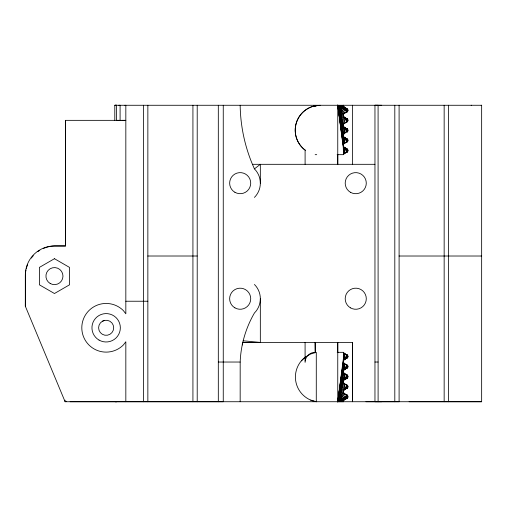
<?xml version="1.0" encoding="UTF-8"?>
<svg xmlns="http://www.w3.org/2000/svg" width="507" height="507" viewBox="0 0 507 507"><rect width="100%" height="100%" fill="white"/><g stroke="black" fill="none" stroke-linecap="round" stroke-linejoin="round"><path stroke-width="0.76" d="M65.099 400.194L65.099 401.728L223.257 401.728L223.257 105.272M125.831 401.728L125.831 341.762L123.347 344.994A24.336 24.336 0 0 1 88.934 344.994A24.336 24.336 0 0 1 88.934 310.576A24.336 24.336 0 0 1 123.347 310.576L125.831 313.808L125.831 120.343L65.549 120.343L65.549 245.958L54.458 245.965A30.167 30.167 0 0 0 46.859 247.213M114.797 120.267L114.797 105.272L116.61 105.272M116.515 105.266L115.349 105.272L116.515 105.272L116.515 120.343L120.096 120.343L120.096 105.272L118.853 105.272M125.831 105.272L125.831 120.343L121.94 120.343M143.57 105.272L143.563 401.728M147.854 401.728L147.86 105.272M192.926 401.728L192.926 105.272M197.21 401.728L197.21 105.272M218.314 401.728L218.314 105.272M260.338 183.154L260.338 164.312L254.432 168.888A20.172 20.172 0 0 1 254.432 197.419M305.1 164.312L305.1 149.99L304.244 149.445A24.957 24.957 0 0 1 314.131 106.026L320.183 105.272M310.677 400.105L316.279 401.728L316.292 352.346L310.683 353.987L305.607 356.884L301.335 360.883M337.757 154.673L337.757 164.312L337.757 105.272L347.669 111.375L347.022 111.965C350.109 108.923 344.424 108.194 343.416 106.115L337.757 105.272L343.334 135.914C345.096 141.681 341.927 147.6 344.082 153.577L343.416 154.673L337.136 154.673M343.296 105.272L344.082 107.211L337.757 105.272L343.416 146.314L344.082 147.41L344.082 153.577L343.416 154.673M343.784 147.03C345.628 147.898 349.741 149.692 347.022 152.163C349.146 150.192 342.947 148.266 343.296 145.49C342.986 142.156 348.531 143.259 347.808 139.976C347.333 137.612 343.017 138.449 343.296 135.401L343.784 133.854L345.033 132.847L344.082 127.308L343.416 126.211L337.757 105.272L345.033 107.839M343.784 126.934L347.599 129.184L347.808 130.895L347.022 132.067C349.146 130.09 342.947 128.163 343.296 125.394C342.986 122.054 348.531 123.163 347.808 119.88C347.333 117.51 343.017 118.353 343.296 115.298L343.784 113.758L345.033 112.75L337.757 105.272L344.082 153.577L345.033 152.949L344.082 147.41L347.808 149.99L347.808 150.997L344.082 147.41L347.016 152.163L347.403 151.923L344.082 147.41M352.403 342.434L352.403 401.728L352.397 342.434L242.821 342.517L260.332 342.428L260.338 298.724M352.397 164.312L352.403 105.272M381.695 401.728L374.958 401.728L374.958 362.03L374.958 105.266L381.695 105.272M394.807 401.728L394.807 105.272M399.098 105.272L399.098 401.728L365.934 401.728M444.157 401.728L444.157 105.272M448.448 401.728L448.448 105.272M409.098 401.734L481.65 401.728L481.65 105.272L481.194 105.272M25.477 272.215L25.35 306.26L65.099 401.728L66.259 401.24M343.778 106.825L347.669 109.22L337.757 105.272L343.911 117.066L347.808 120.812L347.815 119.88L343.759 116.844M343.759 143.944L345.001 142.917L343.911 137.163L347.808 140.908L347.815 139.983L343.759 136.947M305.1 362.378L305.087 342.434M343.296 115.298L343.334 115.818L343.778 113.758L347.403 111.724L337.757 105.272L343.911 143.722L343.416 134.577L337.757 105.272L347.808 109.791L347.808 110.799L337.757 105.272L343.416 146.314M337.218 352.327L343.423 352.327L344.082 353.423L343.334 362.03L337.757 401.728L343.29 401.728L344.082 399.789L345.033 399.161L337.757 401.728L337.757 342.434L337.763 352.321L338.397 352.327M343.296 401.728L343.778 400.175L347.403 398.134L347.808 397.209L347.403 395.276L344.082 393.622L343.296 391.702C343.017 388.647 347.333 389.49 347.808 387.12C348.512 383.818 342.998 384.952 343.296 381.606L343.784 380.066C349.196 378.102 349.247 375.224 343.784 373.146L343.296 371.606C343.017 368.551 347.333 369.388 347.808 367.024C348.512 363.715 342.998 364.856 343.296 361.51C343.201 358.259 350.476 358.5 347.016 354.837C346.173 357.511 341.838 360.204 343.911 363.278L343.416 372.423L345.033 374.153L343.334 382.126L337.757 401.728L343.416 400.885L343.29 401.728M343.296 371.606L343.911 369.837L347.035 364.932L347.415 365.179L343.911 369.837L343.911 363.278L337.757 401.728L344.082 399.789L343.771 400.175M343.296 391.702L343.911 389.934L347.035 385.028L347.415 385.276L343.911 389.934L344.994 384.186L343.759 383.159M347.403 398.134L347.669 397.78L337.757 401.728L344.082 353.423L343.416 352.327M343.334 371.086L337.757 401.728L347.808 396.201L347.808 397.209L337.757 401.728L343.416 360.686M347.016 374.939C346.173 377.614 341.838 380.301 343.911 383.374L337.757 401.728L347.669 395.625L347.022 395.035M343.784 353.043L347.669 355.432L344.082 359.59L345.033 354.051L344.082 353.423L344.082 359.59L347.808 356.003L347.808 357.01L345.033 358.962L347.669 357.587L347.403 357.936M347.022 374.933L347.669 375.529L344.082 379.692L347.808 376.105L347.808 377.107L344.082 379.692L347.403 375.18L345.033 374.153L343.778 380.066M343.759 370.053L347.808 367.024L347.808 366.092L343.911 369.837L344.994 364.083L343.759 363.056M345.033 394.25L337.757 401.728L343.416 372.423L344.082 373.52L337.757 401.728L347.403 395.276L343.784 393.242L343.334 391.189L337.757 401.728L347.016 395.035M242.238 344.982L243.189 340.793A106.21 106.21 0 0 1 254.432 312.99A20.172 20.172 0 0 0 254.432 284.459M343.416 380.789L337.757 401.728L343.416 392.526L344.082 393.622L337.757 401.728L345.033 374.153M316.279 401.728L316.273 401.214M337.757 401.728L344.994 384.186L347.675 385.624L343.911 389.934L347.808 386.188L347.808 387.12L343.759 390.156M344.082 359.59L347.403 355.077L347.022 354.837M347.415 367.936L347.675 367.588L344.994 369.026L347.808 366.092M347.415 388.039L347.675 387.69L344.994 389.129L347.808 386.188M345.039 112.75L347.016 111.965L337.757 105.272L344.082 133.48L343.416 134.577L345.045 132.853L347.669 131.471M347.403 378.032L347.669 377.683L345.033 379.059M343.911 369.837L347.675 365.522L344.994 364.083M343.759 123.847L347.675 121.376L343.911 117.066L344.994 122.814L337.757 105.272L344.082 113.378L343.416 114.474L337.757 105.272L345.033 132.847L343.334 124.874L337.757 105.272L343.911 123.626L343.334 124.874L343.416 126.211M347.022 378.279L347.606 377.816A2.934 2.934 0 0 0 347.606 375.395M347.022 398.375L347.606 397.913A2.934 2.934 0 0 0 347.606 395.498M343.784 153.957L347.016 152.163L345.045 152.949M343.784 359.97L347.606 357.714A2.934 2.934 0 0 0 347.606 355.299M344.994 142.917L347.675 141.478L343.911 137.163L347.035 142.068L347.415 141.827L343.911 137.163M102.376 321.254A7.535 7.535 0 0 1 113.682 327.782A7.535 7.535 0 0 1 102.376 334.309A7.535 7.535 0 0 1 102.376 321.254L104.189 320.506M344.994 369.026L347.606 367.721A2.827 2.827 0 0 0 347.606 365.395M344.994 389.129L347.606 387.817A2.827 2.827 0 0 0 347.606 385.491M345.039 379.059L347.016 378.279M345.039 399.161L347.016 398.375M314.403 106.419L316.273 105.786M316.279 105.786L314.131 106.014A24.957 24.957 0 0 0 305.442 150.37M116.515 401.728L115.349 401.734L116.61 401.728M124.868 105.272L125.242 105.272M471.206 105.272L471.58 105.272M114.797 105.272L481.65 105.272M315.151 154.673L316.717 154.673M252.454 164.319L374.958 164.312M481.194 256.016L481.65 256.016L399.015 256.016M147.784 256.016L197.21 256.01M125.831 301.234L147.854 301.234M218.314 362.036L240.166 362.036A106.21 106.21 0 0 1 242.853 342.187M374.958 362.03L378.108 362.03M70.131 401.728L481.65 401.728M374.958 105.272L378.089 105.272L378.108 401.728M243.189 340.793L260.338 342.434M345.033 354.051L347.016 354.837L345.039 354.051M347.808 120.812L344.994 117.871L347.606 119.183A2.827 2.827 0 0 1 347.606 121.509M347.808 140.908L344.994 137.974L347.606 139.279A2.827 2.827 0 0 1 347.606 141.605M344.994 117.871L347.675 119.31L347.415 118.968M344.994 137.974L347.675 139.412L347.415 139.064M347.403 108.866L347.599 109.087A2.934 2.934 0 0 1 347.606 111.502M347.403 149.064L347.669 149.419L345.033 148.038L347.606 149.286A2.934 2.934 0 0 1 347.606 151.701M347.403 128.968L347.669 129.317L344.082 127.308L347.016 132.067M347.403 131.82L344.082 127.308L347.808 130.895L347.808 129.893L345.033 127.941L347.606 129.184A2.934 2.934 0 0 1 347.606 131.605M254.432 168.888L252.252 163.869A159.109 159.109 0 0 1 240.166 105.272M343.296 135.401L343.334 135.914M315.341 352.625L315.151 342.434L315.151 352.327A10.051 10.051 0 0 0 308.041 355.268L307.172 356.256A10.051 10.051 0 0 0 305.182 361.066M240.179 362.036L240.166 401.728M65.549 120.343L65.549 245.965L54.458 245.965A29.121 29.121 0 0 0 25.35 276.106L25.35 306.26L25.35 276.106A30.167 30.167 0 0 1 25.597 272.259M316.279 401.728A25.052 25.052 0 0 1 305.594 356.865M25.711 271.498A30.167 30.167 0 0 1 25.984 269.978M26.339 268.476A30.167 30.167 0 0 1 27.549 264.812M31.32 258.101A30.167 30.167 0 0 1 33.291 255.718M37.898 251.63A30.167 30.167 0 0 1 39.825 250.35M43.241 248.557A30.167 30.167 0 0 1 46.124 247.448M347.415 121.724L347.035 121.972L343.911 117.066L347.415 121.724M54.458 258.703L39.381 267.411L39.381 284.814L54.458 293.515L69.529 284.814L69.529 267.411L54.458 258.703M343.416 106.115L343.29 105.272L343.416 106.115M99.042 340.083A14.202 14.202 0 0 0 120.343 327.788A14.202 14.202 0 0 0 99.042 315.487A14.202 14.202 0 0 0 99.042 340.083M234.912 192.286A10.546 10.546 0 0 0 250.724 183.154A10.546 10.546 0 0 0 234.912 174.028A10.546 10.546 0 0 0 234.912 192.286M350.47 192.299A10.546 10.546 0 0 0 366.282 183.166A10.546 10.546 0 0 0 350.47 174.034A10.546 10.546 0 0 0 350.47 192.299M234.912 307.857A10.546 10.546 0 0 0 250.724 298.724A10.546 10.546 0 0 0 234.912 289.592A10.546 10.546 0 0 0 234.912 307.857M350.476 307.857A10.546 10.546 0 0 0 366.295 298.724A10.546 10.546 0 0 0 350.476 289.592A10.546 10.546 0 0 0 350.476 307.857M50.193 283.489A8.518 8.518 0 0 0 62.976 276.112A8.518 8.518 0 0 0 50.193 268.729A8.518 8.518 0 0 0 50.193 283.489"/></g></svg>
